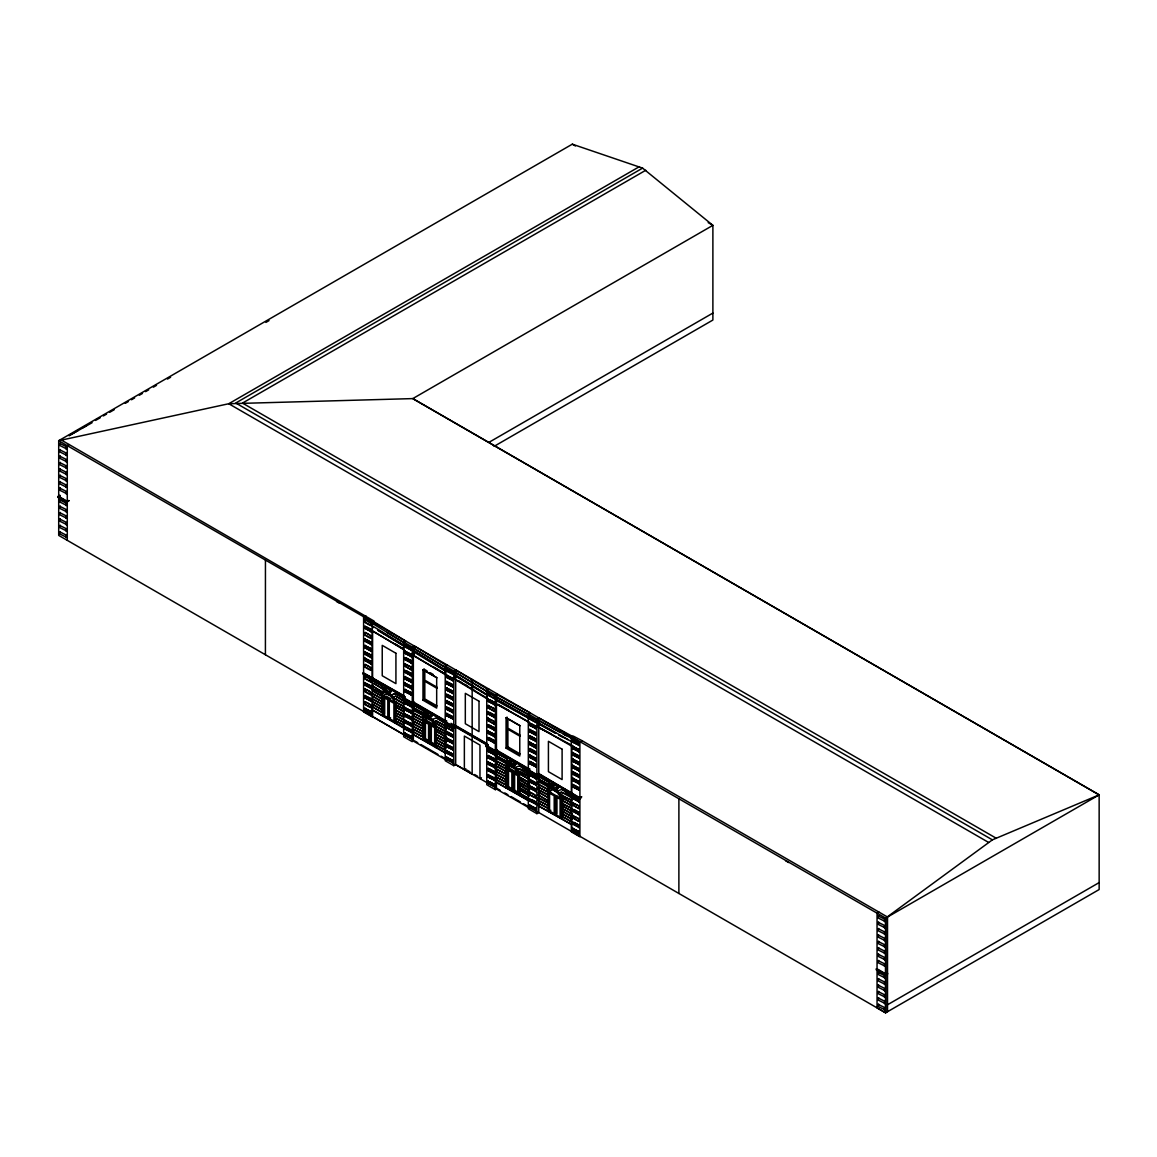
<?xml version="1.0" encoding="UTF-8"?>
<svg xmlns="http://www.w3.org/2000/svg" width="1157" height="1157" viewBox="0 0 1157 1157"><rect width="100%" height="100%" fill="white"/><g stroke="black" fill="none" stroke-linecap="round" stroke-linejoin="round"><path stroke-width="1.5" d="M403.764 734.637L58.703 535.402L58.703 440.701L228.753 403.735L412.789 398.601L1099.15 794.859L885.626 918.123L885.611 1012.823L1099.15 889.545L1099.15 794.859L992.388 839.852L885.626 918.123L885.611 1012.823L537.455 811.795M386.785 688.979L385.758 689.586L386.915 693.983L389.041 695.212L389.576 691.785L391.225 691.539L391.225 689.297L390.111 689.934L385.064 687.027L385.064 689.283L390.111 692.19L391.225 691.539M427.54 713.421L426.514 714.028L427.671 718.425L429.797 719.654L430.332 716.226L431.98 715.981L431.98 713.739L430.867 714.375L425.819 711.468L425.819 713.724L430.867 716.631L431.98 715.981M514.171 764.632L510.353 762.434L511.51 766.831L513.636 768.06L514.171 764.632L515.82 764.387L515.82 762.145L514.706 762.781L509.659 759.874L509.659 762.13L514.706 765.037L515.82 764.387M551.99 785.646L553.726 785.357L552.684 785.95L553.856 790.361L555.967 791.59L556.517 788.163L558.151 787.917L558.151 785.675L557.038 786.312L551.99 783.405L551.99 785.646L557.038 788.568L558.151 787.917M389.041 695.212L390.618 691.192M429.797 719.654L431.373 715.633M515.212 764.039L513.636 768.06M557.544 787.57L555.967 791.59M383.401 695.993C386.322 690.44 393.64 697.83 393.915 702.068L383.401 695.993L384.674 695.256M424.156 720.435C427.078 714.881 434.396 722.272 434.67 726.509L435.943 725.772L425.429 719.697L424.156 720.435L434.67 726.509M425.429 719.697L426.355 718.063M506.477 766.541L496.02 760.814C492.477 753.221 511.842 763.75 505.84 767.424L505.84 787.989L507.113 787.252M507.243 768.407C510.165 762.853 517.483 770.244 517.758 774.481L507.243 768.407L509.442 766.035L512.522 765.847L508.097 764.82M549.445 810.782L548.172 811.52L548.172 790.94C554.174 787.281 534.809 776.752 538.352 784.345L548.592 789.768M549.575 791.938C552.511 786.384 559.814 793.774 560.104 798.012L549.575 791.938L551.18 790.26M412.991 655.05L414.047 652.085L446.212 671.595L445.141 674.56L412.991 655.05L414.163 655.151M454.499 679.058L455.569 676.078L487.719 695.588L486.663 698.553L454.499 679.058L461.672 682.616M529.053 722.055L495.254 703.499L496.324 700.52L528.575 718.251M572.556 745.687L537.6 727.03L538.656 724.051L555.548 733.336M412.991 650.306L414.047 648.571L446.212 668.081L445.141 669.816L446.212 671.132L412.991 650.306L445.141 669.816M454.499 674.3L487.719 695.14L455.569 675.63L454.499 674.3L455.569 672.564M486.663 693.81L487.719 692.074L454.441 671.754L455.684 669.903L487.835 689.398L486.605 691.264L487.719 691.828L454.441 671.754M528.575 717.788L495.254 698.756L496.324 697.006L528.575 714.737M555.548 732.887L538.656 723.602L537.6 722.272L538.656 720.536L560.162 732.352M372.178 623.305L373.407 621.454L405.557 640.964L404.328 642.815L372.178 623.305L373.292 623.883M412.933 647.761L414.163 645.895L446.313 665.405L445.083 667.256L446.212 667.835L412.933 647.761L414.047 648.325M495.196 696.196L496.44 694.345L530.224 712.9L528.995 714.766L495.196 696.196L496.324 696.774M537.542 719.726L538.772 717.875L572.556 736.431L571.327 738.296L537.542 719.726L538.656 720.305M384.674 692.161L383.184 692.898L372.178 685.711L383.603 692.667L381.998 694.995L382.417 715.33M494.068 446.371L712.886 320.041L712.886 225.34L642.598 168.127L572.31 144.177L58.703 440.701L885.626 918.123M66.629 448.902L59.831 445.517L60.309 443.16M66.629 455.294L59.831 451.91L60.309 449.552M403.648 696.008L363.602 672.882L363.602 617.216L372.178 622.162L374.058 621.078L69.174 444.563L67.28 445.662L67.28 501.328L68.755 500.475M59.831 443.435L66.629 446.819M66.629 461.686L59.831 458.302L60.309 455.945M59.831 449.827L66.629 453.211M66.629 468.079L59.831 464.695L60.309 462.337M59.831 456.22L66.629 459.604M66.629 474.471L59.831 471.087L60.309 468.73M59.831 462.612L66.629 465.996M66.629 480.864L59.831 477.479L60.309 475.122M59.831 469.004L66.629 472.389M66.629 487.256L59.831 483.872L60.309 481.514M59.831 475.397L66.629 478.767M66.629 493.649L59.831 490.264L60.309 487.907M59.831 481.789L66.629 485.159M67.28 502.76L57.85 497.308L59.745 495.283M59.831 488.182L66.629 491.551M60.178 495.529L58.703 496.367L67.28 501.328M57.85 497.308L59.745 496.223M60.178 496.469L58.703 497.308L67.28 502.268M66.629 505.392L59.831 502.022L60.309 499.665M639.445 166.622L228.753 403.735L988.541 842.397M642.598 168.127L235.753 403.012L992.388 839.852M57.85 496.367L67.28 501.82L69.174 500.721M66.629 511.784L59.831 508.415L60.309 506.057M59.831 499.94L66.629 503.309M645.751 170.267L242.493 403.084L995.975 838.102M66.629 518.177L59.831 514.807L60.309 512.435M59.831 506.332L66.629 509.702M66.629 524.569L59.831 521.2L60.309 518.828M59.831 512.71L66.629 516.094M66.629 530.962L59.831 527.592L60.309 525.22M59.831 519.103L66.629 522.487M66.629 537.354L59.831 533.97L60.309 531.613M59.831 525.495L66.629 528.879M59.831 531.887L66.629 535.272M489.382 442.104L712.886 313.07M363.602 617.216L365.901 615.886M364.715 619.95C372.959 621.83 374.926 629.856 364.715 622.032L365.193 619.675L370.254 622.596M364.715 622.032L371.527 625.416M371.527 631.809L364.715 628.425L365.193 626.067L365.193 628.15L371.527 631.809L371.527 629.726L366.465 626.805M364.715 632.734C372.959 634.6 374.926 642.641 364.715 634.817L365.193 632.46L370.254 635.381M364.715 626.342L371.527 629.726M364.715 634.817L371.527 638.201M371.527 644.594L364.715 641.209L365.193 638.852L365.193 640.935L371.527 644.594L371.527 642.511L366.465 639.575M364.715 645.519L371.527 648.889L371.05 651.261L364.715 647.602L364.715 645.519L371.527 648.889M364.715 639.127L371.527 642.511M364.715 647.602L371.527 650.986M364.715 651.912L371.527 655.281L371.05 657.653L364.715 653.994L364.715 651.912L371.527 655.281M364.715 653.994L371.527 657.378M364.715 658.304L371.527 661.674L371.05 664.046L364.715 660.387L364.715 658.304L371.527 661.674M364.715 660.387L371.527 663.771M364.715 664.697C372.959 666.562 374.926 674.589 364.715 666.779L365.193 664.422L370.254 667.343M414.148 703.008L412.254 704.107L402.824 698.654L402.824 697.714L412.254 703.167L414.148 702.068L412.254 702.661L403.677 697.714L403.677 642.048L405.557 640.964M364.715 666.779L371.527 670.149M404.805 644.782L405.283 646.589L411.603 650.248L404.805 646.864L404.805 644.782L411.603 648.166L406.541 645.244M404.805 651.174L411.603 654.558L404.805 651.174L404.805 653.257L411.603 656.641L404.805 653.257M403.677 642.048L412.254 647.009L414.134 645.91M364.715 676.44C372.959 678.32 374.926 686.347 364.715 678.537L365.193 676.165L370.254 679.101M364.715 678.537L371.527 681.907M404.805 657.566L405.283 659.374L411.603 663.033L404.805 659.649L404.805 657.566L411.603 660.951L406.541 658.029M372.178 677.828L404.068 695.762M372.597 678.074L362.748 672.882L362.748 673.822L372.597 679.029L372.597 631.187L404.068 649.352L394.841 643.711M364.715 682.832L371.527 686.217L371.05 688.574L364.715 684.93L364.715 682.832L371.527 686.217M372.178 678.783L404.068 696.702M364.715 684.93L371.527 688.299M404.805 666.042L411.125 669.701L404.805 666.042L404.805 663.959L410.345 666.606M372.597 682.775L381.998 688.69L384.891 692.146L382.417 688.444L374 683.585M364.715 689.225C372.959 691.105 374.926 699.132 364.715 691.322L365.193 688.95L370.254 691.872M364.715 691.322L371.527 694.692M404.805 670.351L405.283 672.159L411.603 675.818L404.805 672.434L404.805 670.351L411.603 673.721L406.541 670.8M404.805 663.959L411.603 667.343M364.715 695.617L371.527 699.002L371.05 701.359L364.715 697.7L364.715 695.617L371.527 699.002M381.998 686L386.742 692.248L381.998 686L372.178 680.33L382.417 685.768M364.715 697.7L371.527 701.084M385.064 687.027L386.178 686.376M404.805 676.744L411.603 680.114L404.805 676.744L404.805 678.826L411.603 682.211L404.805 678.826M385.064 689.283L386.178 688.632M364.715 702.01C372.959 703.89 374.926 711.917 364.715 704.092L365.193 701.735L370.254 704.656M372.597 698.9L382.417 704.57L374 699.71M422.985 669.802L436.681 677.698L436.681 708.084L422.985 700.187L422.985 669.802L424.055 669.18L427.092 670.944M364.715 704.092L371.527 707.477M381.015 693.014L372.178 688.401L381.998 694.07L382.837 693.535M384.254 692.407L387.494 692.421M404.805 683.136L411.603 686.506L404.805 683.136L404.805 685.219L411.603 688.603L404.805 685.219M386.915 693.983L389.764 694.793M383.401 697.208L384.674 696.471L384.674 714.317L383.401 715.04L383.401 697.208L387.812 699.754L389.085 699.03M364.715 708.402L371.527 711.786L371.05 714.144L364.715 710.485L364.715 708.402L371.527 711.786M364.715 710.485L371.527 713.869M388.651 693.39L393.264 696.991M395.737 693.462L390.994 695.183L395.737 693.462L404.155 698.322M487.155 743.734L455.684 725.569L453.79 726.654L445.228 721.708L445.228 666.042L447.108 664.942M404.805 689.529L411.603 692.898L404.805 689.529L404.805 691.611L411.603 694.995L404.805 691.611M393.886 696.774L392.845 697.237L395.737 696.152L404.155 701.012M395.737 723.024L372.178 709.906L403.735 728.129M395.737 696.152L403.735 701.243M389.287 700.607L393.915 703.282L393.915 721.115L389.287 718.439L389.287 700.607L390.56 699.869M446.342 668.775L453.154 672.145L446.342 668.775L446.342 670.858L453.154 674.242L446.342 670.858M404.155 703.687L395.737 698.828L394.132 699.233L395.318 702.704L395.318 723.27L396.591 722.532M391.731 695.878L394.132 699.233L395.737 698.828M402.824 697.714L404.719 696.615M395.318 702.704L396.591 701.966M403.677 697.714L405.138 696.876M402.824 698.654L404.719 697.57M446.342 675.167L453.154 678.537L446.342 675.167L446.342 677.25L453.154 680.62L446.342 677.25M445.228 666.042L453.79 670.988L455.684 669.903L455.684 764.589L487.719 783.087M404.805 701.272L411.603 704.656L404.805 701.272L404.805 703.369L411.603 706.739L404.805 703.369M395.737 706.898L403.735 712.003M446.342 681.545L453.154 684.93L446.342 681.545L446.342 683.642L453.154 687.012L446.342 683.642M404.805 707.665L411.603 711.049L404.805 707.665L404.805 709.762L411.603 713.131L404.805 709.762M413.714 702.762L412.254 703.615L395.318 693.708M389.287 718.439L390.56 717.716M412.933 704.772L423.173 710.21L427.497 716.689L422.753 710.441L412.933 704.772L412.933 707.462L422.753 713.131L425.646 716.588M422.985 700.187L424.055 699.566L436.218 706.594M446.342 687.938L453.154 691.322L446.342 687.938L446.342 690.035L453.154 693.405L446.342 690.035M412.933 707.462L423.173 712.886L424.605 715.908M404.805 716.154L411.603 719.524L404.805 716.154L405.283 713.782M423.39 718.569L412.933 712.842C409.39 705.249 428.741 715.778 422.753 719.452L423.173 739.771M412.933 712.842L421.77 717.456M446.342 696.427L453.154 699.797L446.342 696.427L446.819 694.055M412.933 715.532L423.173 720.956L412.933 715.532L412.933 718.222L423.173 723.646L412.933 718.222M404.805 720.449L411.603 723.834L404.805 720.449L404.805 722.547L411.603 725.916L404.805 722.547M404.805 714.057L411.603 717.441L406.541 714.52M425.819 711.468L426.933 710.817M446.342 700.723L453.154 704.107L446.342 700.723L446.342 702.82L453.154 706.189L446.342 702.82M412.933 720.898L423.173 726.336L412.933 720.898L412.933 723.588L423.173 729.011L412.933 723.588M446.342 694.33L453.154 697.714L448.092 694.793M425.819 713.724L426.933 713.074M412.933 710.152L423.173 715.576M404.805 728.924L411.603 732.309L404.805 728.924L405.283 726.567M422.753 718.511L423.592 717.991M425.009 716.848L428.249 716.863M412.933 726.278L423.173 731.701L412.933 726.278L412.933 728.968L423.173 734.391L412.933 728.968M446.342 709.198L453.154 712.582L446.342 709.198L446.819 706.84M427.671 718.425L430.52 719.235M404.805 733.234L411.603 736.619L404.805 733.234L404.805 735.317L411.603 738.701L404.805 735.317M404.805 726.842L411.603 730.226L406.541 727.305M432.168 719.379L436.493 717.904L453.79 728.086L455.684 727.001M436.493 717.904L445.893 723.819L445.893 726.495L436.073 720.825L446.313 726.263M412.933 731.658L423.173 737.081L412.933 731.658L412.933 734.348L445.893 753.381L445.893 750.691L436.073 745.021L446.313 750.445M426.34 716.762C431.286 716.733 432.819 723.689 436.493 720.594M446.342 713.507L453.154 716.892L446.342 713.507L446.342 715.59L453.154 718.974L446.342 715.59M497.235 750.98L495.341 752.079L485.911 746.627L485.911 745.687L495.341 751.139L497.235 750.04L495.341 750.633L486.764 745.687L486.764 690.02L488.659 688.936M446.342 707.115L453.154 710.499L448.092 707.578M412.933 734.348L436.493 747.465M487.892 694.836L494.213 698.495L487.892 694.836L487.892 692.754L493.432 695.4M446.313 728.939L436.493 723.284L434.887 723.675L436.073 727.146L436.073 747.711L437.346 746.974M432.487 720.319L434.887 723.675L436.493 723.284M435.654 725.439L436.493 726.9M444.36 722.648L446.255 720.609M430.042 742.881L431.315 742.158L435.943 744.833L434.67 745.556L430.042 742.881L430.042 725.049L434.67 727.724L435.943 726.986M445.228 721.708L446.689 720.854M436.073 727.146L437.346 726.408M455.684 764.589L453.79 765.674L445.228 760.727L445.228 722.648L446.689 721.794M487.892 701.229L494.69 704.613L487.892 701.229L488.37 698.871M486.764 690.02L495.341 694.967L497.235 693.882M487.892 692.754L494.69 696.138M446.342 727.348L452.676 731.007L446.342 727.348L446.342 725.265L451.881 727.912M436.493 731.34L445.893 737.255L445.893 734.565L436.073 728.896L446.313 734.319M424.156 739.482L428.567 742.042L428.567 724.195L424.156 721.65L424.156 739.482L425.429 738.759L428.365 740.451M487.892 707.621L494.213 711.28L487.892 707.621L487.892 705.539L493.432 708.185M487.892 699.146L494.69 702.53L489.628 699.609M444.36 721.708L453.79 727.146L455.684 726.046M446.342 725.265L453.154 728.65M446.342 733.74L453.154 737.125L446.342 733.74L446.819 731.383L446.819 733.466M487.892 711.931L488.37 713.739L494.69 717.398L487.892 714.014L487.892 711.931L494.69 715.315L489.628 712.379M487.892 705.539L494.69 708.923M446.342 738.05L453.154 741.42L446.342 738.05L446.342 740.133L453.154 743.517L446.342 740.133M452.676 737.399L453.154 735.042L448.092 732.106M487.892 720.406L494.213 724.065L487.892 720.406L487.892 718.323L493.432 720.97M446.342 744.443L453.154 747.812L446.342 744.443L446.342 746.525L453.154 749.91L446.342 746.525M487.892 724.716L488.37 726.524L494.69 730.183L487.892 726.798L487.892 724.716L494.69 728.086L489.628 725.164M487.892 718.323L494.69 721.693M446.342 750.835L453.154 754.205L446.342 750.835L446.342 752.918L453.154 756.302L446.342 752.918M506.072 717.774L519.768 725.67L519.768 756.056L506.072 748.16L506.072 717.774L507.142 717.152L507.142 747.538L519.319 754.566M487.892 731.108L494.69 734.478L487.892 731.108L487.892 733.191L494.69 736.575L487.892 733.191M446.342 757.228L453.154 760.597L446.342 757.228L446.342 759.31L453.154 762.694L446.342 759.31M487.892 737.501L488.37 739.309L494.69 742.953L487.892 739.583L487.892 737.501L494.69 740.87L489.628 737.949M571.327 792.82L538.772 773.541L536.891 774.626L528.315 769.68L528.315 714.014L530.195 712.914M529.429 716.747L536.241 720.117L535.763 722.489L529.429 718.83L529.429 716.747L536.241 720.117M529.429 718.83L536.241 722.214M485.911 745.687L487.806 744.587M486.764 745.687L488.24 744.848L450.97 723.327M531.179 723.588L536.241 726.509L536.241 728.592L529.429 725.222L529.906 722.865M528.315 714.014L536.891 718.96L538.772 717.875M487.892 749.244L494.69 752.629L487.892 749.244L487.892 751.341L494.69 754.711L487.892 751.341M529.429 725.222L536.241 728.592M529.429 729.517L536.241 732.902L535.763 735.259L529.429 731.614L529.429 729.517L536.241 732.902M529.429 723.139L536.241 726.509M529.429 731.614L536.241 734.984M487.892 757.734L494.69 761.104L487.892 757.734L488.37 755.362M495.341 751.587L496.801 749.794M465.823 768.754L464.362 769.607L464.362 736.054L479.967 745.065L479.967 778.618L481.428 777.779M496.02 752.744L506.26 758.182L510.599 764.661L505.84 758.413L496.02 752.744L496.02 755.434L505.84 761.104L508.733 764.56L507.692 763.88M506.072 748.16L507.995 747.046M531.179 736.373L536.241 739.294L536.241 741.377L529.429 738.007L529.906 735.635M496.02 755.434L505.84 761.104M529.429 738.007L536.241 741.377M487.892 762.029L494.69 765.413L487.892 762.029L487.892 764.126L494.69 767.496L487.892 764.126M487.892 755.637L494.69 759.021L489.628 756.099M496.02 760.814L506.26 766.238M529.429 742.302L536.241 745.687L535.763 748.044L529.429 744.399L529.429 742.302L536.241 745.687M529.429 735.91L536.241 739.294M496.02 763.504L506.26 768.928L496.02 763.504L496.02 766.194L506.26 771.618L497.843 766.758M529.429 744.399L536.241 747.769M487.892 770.519L494.69 773.888L487.892 770.519L488.37 768.147M509.659 759.874L510.772 759.223L510.772 761.48L509.659 762.13M531.179 749.158L536.241 752.079L536.241 754.162L529.429 750.792L529.906 748.42M496.02 768.87L506.26 774.308L496.02 768.87L496.02 771.56L506.26 776.983L496.02 771.56M496.02 758.124L506.26 763.548M529.429 750.792L536.241 754.162M487.892 774.814L494.69 778.198L487.892 774.814L487.892 776.897L494.69 780.281L487.892 776.897M487.892 768.422L494.69 771.806L489.628 768.884M505.84 766.484L506.679 765.963M509.427 764.734L511.336 764.835M496.02 774.25L506.26 779.673L496.02 774.25L496.02 776.94L506.26 782.363L496.02 776.94M529.429 755.087L536.241 758.471L535.763 760.829L529.429 757.17L529.429 755.087L536.241 758.471M529.429 748.695L536.241 752.079M511.51 766.831L512.233 766.411M507.243 769.622L511.871 772.298L511.871 790.13L507.243 787.454L507.243 769.622L508.516 768.884M487.892 783.289L494.69 786.673L487.892 783.289L488.37 780.932M529.429 757.17L536.241 760.554M515.255 767.351L519.594 765.876L536.891 776.058L538.786 774.973M519.594 765.876L529.414 771.545M496.02 779.63L506.26 785.053L496.02 779.63L496.02 782.32L529.414 801.107L506.26 787.743M514.084 766.903L517.729 769.203L516.702 769.651C524.222 765.891 539.813 782.812 519.175 768.798M571.327 737.154L573.207 736.054L582.202 740.769L579.903 742.1L571.327 737.154L571.327 831.84L579.903 836.786L579.903 798.258L538.772 774.481L536.891 775.566L528.315 770.62L528.315 808.7L536.891 813.646L538.772 812.561L538.772 719.64M531.179 761.942L536.241 764.864L536.241 766.946L529.429 763.562L529.906 761.205M529.429 763.562L536.241 766.946M487.892 781.206L494.69 784.591L489.628 781.669M572.44 739.887L579.252 743.257L572.44 739.887L572.44 741.97L579.252 745.339L572.44 741.97M515.574 768.291L517.974 771.647L529.414 776.911L519.594 771.242L517.974 771.647L519.175 775.118L519.594 795.438M519.594 773.932L534.968 782.277M527.462 770.62L529.356 768.581M529.429 761.48L536.241 764.864M513.346 790.983L514.619 790.245L519.03 792.805L517.758 793.528L513.346 790.983L513.346 773.136L517.758 775.696L520.433 774.38M528.315 769.68L529.776 768.827M493.909 750.763L486.764 746.627L486.764 784.721L495.341 789.667L497.235 788.582M528.315 770.62L529.776 769.767M572.44 746.265L579.252 749.649L572.44 746.265L572.44 748.362L579.252 751.732L572.44 748.362M536.241 778.704L529.429 775.32L529.906 772.963L529.906 775.045L536.241 778.704L536.241 776.622L531.179 773.686M507.243 787.454L508.516 786.731L511.596 788.51M572.44 752.657L579.252 756.042L572.44 752.657L572.44 754.754L579.252 758.124L572.44 754.754M527.462 769.68L536.891 775.118L538.786 774.019M529.429 773.238L536.241 776.622M538.352 776.275L548.592 781.713L552.93 788.192L548.172 781.944L538.352 776.275L538.352 778.965L548.172 784.634L551.065 788.091M529.429 781.713L536.241 785.097L536.241 783.014L529.429 779.63L529.429 781.713L536.241 785.097M528.995 782.537L519.175 776.868L528.995 782.537C533.681 792.299 504.192 767.858 528.995 785.227M572.44 759.05L579.252 762.434L572.44 759.05L572.44 761.147L579.252 764.517L572.44 761.147M538.352 778.965L548.592 784.388L550.023 787.411M519.594 790.057L529.414 795.727M536.241 791.489L529.429 788.105L529.906 785.748L529.906 787.83L536.241 791.489L536.241 789.392L531.179 786.471M528.995 787.917L519.175 782.248L528.995 787.917C533.681 797.679 504.192 773.238 528.995 790.593M538.352 784.345L547.189 788.958M572.44 765.442L579.252 768.827L572.44 765.442L572.44 767.539L579.252 770.909L572.44 767.539M538.352 787.035L548.592 792.458L538.352 787.035L538.352 789.71L548.592 795.148L538.352 789.71M529.429 792.415C537.687 794.281 539.639 802.307 529.429 794.497L529.906 792.14L534.968 795.061M528.995 793.283L519.175 787.613L528.995 793.283L528.995 795.973M529.429 786.022L536.241 789.392M529.429 794.497L536.241 797.882M551.99 783.405L553.118 782.754M572.44 773.917L579.252 777.302L572.44 773.917L572.917 771.56M538.352 795.09L548.172 800.76L538.352 795.09L538.772 792.169L548.592 797.838L549.011 789.479L548.172 790.014M528.995 798.663L519.175 792.993L528.995 798.663L528.995 801.353M538.352 781.655L548.592 787.078M536.241 804.274L529.429 800.89L529.429 798.807L529.906 800.615L536.241 804.274L536.241 802.177L532.437 799.993M548.172 787.324L549.358 788.843L553.682 788.365M548.172 790.94L549.445 790.217M538.352 797.78L548.592 803.204L538.352 797.78L538.352 800.47L548.592 805.894M572.44 778.227L579.252 781.611L572.44 778.227L572.44 780.31L579.252 783.694L572.44 780.31M572.44 771.835L579.252 775.219L574.19 772.298M553.856 790.361L554.579 789.942M549.575 793.152L554.203 795.828L554.203 813.66L549.575 810.985L549.575 793.152L550.848 792.415M529.429 805.2L536.241 808.569L535.763 810.927L529.429 807.282L529.429 805.2L536.241 808.569M538.352 800.47L547.189 805.084M529.429 798.807L536.241 802.177M529.429 807.282L536.241 810.652M557.587 790.882L561.926 789.407L571.746 795.076L561.926 789.407M538.352 803.16L548.592 808.584L538.352 803.16L538.352 805.851L571.746 824.637L571.746 831.594M556.416 790.433L559.655 793.181L561.507 796.696L561.507 819.214L562.779 818.476M548.592 797.838L538.352 792.4M572.44 786.702L579.252 790.086L572.44 786.702L572.917 784.345M561.926 792.097C554.348 793.355 569.982 791.677 570.343 796.956M538.352 805.851L560.451 818.115M555.678 796.667L556.951 795.944L556.951 813.776L555.678 814.514L555.678 796.667L560.104 799.227L560.104 817.059L555.678 814.514M561.507 795.018L571.746 800.442L560.321 795.163L557.92 791.822M572.44 784.62L579.252 788.004L574.19 785.082M561.507 798.648L562.779 797.911L562.779 816.77M570.473 793.76L570.893 792.559L570.473 793.76L579.903 799.198M572.44 796.378L572.917 798.185L579.252 801.844L572.44 798.46L572.44 796.378L579.252 799.762L574.19 796.826M571.746 797.766L561.507 792.328M549.575 810.985L550.848 810.262M579.903 798.706L538.352 774.727L538.352 773.773L579.903 797.766L581.696 796.725M572.44 804.853L578.775 808.512L572.44 804.853L572.44 802.77L577.979 805.417M571.746 808.512L561.507 803.088L570.343 807.702M572.44 809.162L572.917 810.97L579.252 814.629L572.44 811.245L572.44 809.162L579.252 812.532L574.19 809.611M572.44 802.77L579.252 806.14M572.44 817.637L578.775 821.296L572.44 817.637L572.44 815.555L577.979 818.201M572.44 821.947L572.917 823.755L579.252 827.414L572.44 824.03L572.44 821.947L579.252 825.317L574.19 822.396M572.44 815.555L579.252 818.925M572.44 828.34L579.252 831.709L572.44 828.34L572.44 830.422L579.252 833.792L572.44 830.422M878.944 912.092L877.049 913.177L877.049 968.843L885.626 973.789L887.52 973.196L885.626 974.281L876.196 968.843L876.196 969.783L885.626 975.235L887.52 974.136L887.101 972.95M884.989 921.377L878.177 917.993L878.655 915.635M884.989 927.769L878.177 924.385L878.655 922.028M878.177 915.91L884.989 919.28M884.989 934.162L878.177 930.778L878.655 928.42M878.177 922.303L884.989 925.672M884.989 940.554L878.177 937.17L878.655 934.813M878.177 928.695L884.989 932.065M884.989 946.932L878.177 943.562L878.655 941.205M878.177 935.087L884.989 938.457M884.989 953.325L878.177 949.955L878.655 947.583M878.177 941.48L884.989 944.85M884.989 959.717L878.177 956.347L878.655 953.975M878.177 947.858L884.989 951.242M884.989 966.109L878.177 962.74L878.655 960.368M878.177 954.25L884.989 957.634M878.177 960.643L884.989 964.027M884.989 977.867L878.177 974.483L878.655 972.126M884.989 984.26L878.177 980.876L878.655 978.518M887.52 973.644L885.626 974.729L877.049 969.783L877.049 1007.863L885.626 1012.823M878.177 972.401L884.989 975.785M884.989 990.652L878.177 987.268L878.655 984.911M878.177 978.793L884.989 982.177M884.989 997.045L878.177 993.661L878.655 991.303M878.177 985.186L884.989 988.57M884.989 1003.437L878.177 1000.053L878.655 997.696M878.177 991.578L884.989 994.962M884.989 1009.83L878.177 1006.445L878.655 1004.088M878.177 997.97L884.989 1001.355M887.52 1004.768L1099.15 882.589M878.177 1004.363L884.989 1007.733M78.387 430.317L69.001 435.712L92.112 422.695M83.073 427.627L86.197 425.819M95.568 420.425L100.254 417.735M103.378 415.927L106.516 414.134M109.64 412.34L114.326 409.636M125.26 403.345L128.384 401.537M131.508 399.743L134.631 397.95M139.332 395.246L142.456 393.452M145.58 391.645L148.703 389.851M153.389 387.161L156.513 385.353M167.461 379.062L170.585 377.269M265.908 322.413L269.031 320.605M425.429 716.602L423.939 717.34L422.753 715.821M508.53 764.575L507.026 765.312L505.84 763.794M561.926 794.772L560.321 795.163L561.087 796.942M550.862 788.105L552.178 788.018M445.141 674.56L446.313 674.661L434.063 667.227M486.663 698.553L487.835 698.654M495.254 703.499L496.44 703.601M537.6 727.03L551.065 733.871M385.585 692.32L387.074 692.653M551.759 788.264L554.839 789.334M571.327 738.296L572.455 738.86M563.228 734.044L566.308 735.736M495.254 698.756L529.053 717.311M537.6 722.272L572.455 742.172M560.162 735.418L567.841 739.641M558.629 735.028L563.228 737.559M497.973 704.439L508.718 710.34M572.31 144.177L575.434 145.984M708.2 222.636L712.886 225.34L412.789 398.601L1099.136 794.859M60.598 439.617L69.174 444.563M582.188 740.769L887.52 917.038L887.52 1011.724M336.557 601.524L339.681 603.318M785.56 860.736L788.684 862.543M464.68 684.351L467.674 686.072M470.668 687.808L473.661 689.543M538.772 727.131L571.746 746.164L571.746 822.902M446.313 674.661L413.353 655.629L413.353 741.058L446.313 760.091M497.944 704.454L529.414 722.633M430.144 672.694L433.181 674.459M436.999 677.756L424.807 670.727L424.807 680.186L436.999 687.215M520.086 725.728L507.894 718.699L507.894 728.158L520.086 735.187M436.999 688.328L424.807 681.285L424.807 698.9L436.999 705.929M520.086 736.3L507.894 729.257L507.894 746.872L520.086 753.901M413.353 702.039L446.313 721.071M487.155 744.674L455.684 726.509L453.79 727.594L445.228 722.648M496.44 750.011L529.414 769.043M403.648 696.948L363.602 673.822L363.602 711.917L372.178 716.863L372.178 622.162M488.24 745.788L455.265 726.755L455.265 725.801M413.353 702.979L444.823 721.144M496.44 750.951L527.91 769.116M426.514 714.028L430.332 716.226M395.318 699.074L403.735 703.933M436.073 723.515L445.893 729.185L445.893 731.875L435.856 726.249L452.676 735.317M404.155 706.377L395.101 701.807L403.735 706.623M386.178 696.124L390.676 698.727M508.516 767.669L517.526 772.876M520.997 774.742L528.011 778.791M428.365 722.619L425.429 720.912L425.429 738.759M404.155 709.067L395.318 704.454L403.735 709.313M397.14 707.708L404.155 711.757M437.896 732.15L446.313 737.009M404.155 714.447L395.318 709.834L403.735 714.693M446.313 739.699L436.073 734.276L445.893 739.945L445.893 742.62L436.073 736.951L446.313 742.389M402.752 716.328L395.318 712.51L403.735 717.369M404.155 719.813L395.318 715.2L403.735 720.059M446.313 745.079L436.073 739.641L445.893 745.31L445.893 748.001L436.073 742.331L446.313 747.755M404.155 722.503L395.318 717.89L403.735 722.749M520.997 790.867L528.011 794.917M404.155 725.193L395.318 720.58L403.735 725.439M383.401 715.04L387.812 717.6L387.812 699.754M397.14 723.834L404.155 727.883M561.926 818.968L570.343 823.827M437.896 748.275L446.313 753.135M497.843 782.884L504.857 786.934M466.792 770.012L469.901 771.806M474.587 774.51L477.711 776.318M404.068 734.782L372.597 716.617L372.597 709.66M497.033 788.467L500.142 790.26M504.814 792.95L507.923 794.743M511.032 796.537L520.361 801.931M523.47 803.725L528.127 806.415M414.64 740.914L417.749 742.707M420.859 744.501L437.953 754.378M441.063 756.172L444.172 757.965M455.048 764.242L472.157 774.12L472.172 679.419M529.414 808.063L496.44 789.031L496.44 694.345M387.074 632.489L403.923 642.699M404.386 645.375L372.236 625.865L373.292 627.644M377.891 629.972L403.923 645.765M377.891 630.42L403.923 646.213M458.75 681.01L486.302 697.729M372.236 630.608L404.386 650.118M429.84 717.6L432.906 720.073M389.085 693.159L392.151 695.632M556.85 790.188L558.339 791.576M517.324 769.665L518.394 771.401M434.237 721.693L435.307 723.429M393.481 697.252L394.551 698.987M884.512 919.555L884.512 921.652M884.512 925.947L884.512 928.044M884.512 932.34L884.512 934.437M884.512 938.732L884.512 940.829M884.512 945.124L884.512 947.207M884.512 951.517L884.512 953.599M884.512 957.909L884.512 959.992M884.512 964.302L884.512 966.384M884.512 976.06L884.512 978.142M884.512 982.452L884.512 984.535M884.512 988.845L884.512 990.927M884.512 995.237L884.512 997.32M884.512 1001.629L884.512 1003.712M884.512 1008.007L884.512 1010.104M678.899 798.764L678.884 893.479M581.364 796.913L581.364 797.853M579.903 742.1L579.903 797.766M578.775 743.532L578.775 745.614M578.775 749.924L578.775 752.007M578.775 756.316L578.775 758.399M578.775 762.709L578.775 764.791M578.775 769.101L578.775 771.184M578.775 775.494L578.775 777.576M578.775 781.886L578.775 783.969M578.775 788.279L578.775 790.361M578.775 800.037L578.775 802.119M578.775 806.415L578.775 808.512M578.775 812.807L578.775 814.904M578.775 819.199L578.775 821.296M578.775 825.592L578.775 827.689M578.775 831.984L578.775 834.067M572.917 739.612L572.917 741.695M572.917 745.99L572.917 748.087M572.917 752.383L572.917 754.48M572.917 758.775L572.917 760.872M572.917 765.167L572.917 767.265M572.917 777.952L572.917 780.035M572.917 802.495L572.917 804.578M572.917 815.28L572.917 817.363M572.917 828.065L572.917 830.148M561.926 798.402L561.926 817.247M557.038 786.312L557.038 788.568M548.592 801.439L548.592 803.406M548.592 806.559L548.592 811.274M536.891 718.96L536.891 774.626M536.891 775.118L536.891 813.646M535.763 720.392L535.763 722.489M535.763 726.784L535.763 728.867M535.763 733.176L535.763 735.259M535.763 739.569L535.763 741.651M535.763 745.961L535.763 748.044M535.763 752.354L535.763 754.436M535.763 758.746L535.763 760.829M535.763 765.139L535.763 767.221M535.763 776.897L535.763 778.979M535.763 783.289L535.763 785.372M535.763 789.667L535.763 791.764M535.763 796.059L535.763 798.156M535.763 802.452L535.763 804.549M535.763 808.844L535.763 810.927M529.906 716.472L529.906 718.555M529.906 729.243L529.906 731.34M529.906 742.027L529.906 744.125M529.906 754.812L529.906 756.895M529.906 779.355L529.906 781.438M529.906 792.14L529.906 794.223M529.906 804.925L529.906 807.008M528.995 771.791L528.995 774.467M528.995 777.157L528.995 779.847M519.594 780.006L519.594 793.731M517.758 775.696L517.758 793.528M514.706 762.781L514.706 765.037M514.619 774.192L514.619 790.245M508.516 770.663L508.516 786.731M495.341 694.967L495.341 750.633M495.341 751.139L495.341 789.667M494.213 696.413L494.213 698.495M494.213 702.805L494.213 704.888M494.213 709.198L494.213 711.28M494.213 715.59L494.213 717.673M494.213 721.968L494.213 724.065M494.213 728.36L494.213 730.457M494.213 734.753L494.213 736.85M494.213 741.145L494.213 743.242M494.213 752.903L494.213 754.986M494.213 759.296L494.213 761.378M494.213 765.688L494.213 767.771M494.213 772.081L494.213 774.163M494.213 778.473L494.213 780.556M494.213 784.865L494.213 786.948M488.37 692.479L488.37 694.562M488.37 705.264L488.37 707.346M488.37 718.049L488.37 720.131M488.37 730.834L488.37 732.916M488.37 748.969L488.37 751.067M488.37 761.754L488.37 763.851M488.37 774.539L488.37 776.622M453.79 670.988L453.79 726.654M453.79 727.146L453.79 765.674M452.676 672.419L452.676 674.517M452.676 678.812L452.676 680.894M452.676 685.204L452.676 687.287M452.676 691.597L452.676 693.679M452.676 697.989L452.676 700.072M452.676 704.382L452.676 706.464M452.676 710.774L452.676 712.857M452.676 717.166L452.676 719.249M452.676 728.924L452.676 731.007M452.676 741.695L452.676 743.792M452.676 748.087L452.676 750.184M452.676 754.48L452.676 756.577M452.676 760.872L452.676 762.969M446.819 668.5L446.819 670.583M446.819 674.893L446.819 676.975M446.819 681.271L446.819 683.368M446.819 687.663L446.819 689.76M446.819 700.448L446.819 702.545M446.819 713.233L446.819 715.315M446.819 724.991L446.819 727.073M446.819 737.776L446.819 739.858M446.819 744.168L446.819 746.251M446.819 750.56L446.819 752.643M446.819 756.953L446.819 759.035M436.493 732.164L436.493 735.678M436.493 737.645L436.493 739.598M436.493 742.751L436.493 745.889M434.67 727.724L434.67 745.556M431.315 724.311L431.315 742.158M430.867 714.375L430.867 716.631M424.055 669.18L424.055 699.566M414.163 647.443L414.134 654.848M412.254 647.009L412.254 702.661M412.254 703.167L412.254 741.695L403.677 736.749L403.677 698.654M411.125 648.441L411.125 650.523M411.125 654.833L411.125 656.916M411.125 661.226L411.125 663.308M411.125 667.618L411.125 669.701M411.125 673.996L411.125 676.093M411.125 680.388L411.125 682.485M411.125 686.781L411.125 688.878M411.125 693.173L411.125 695.27M411.125 704.931L411.125 707.014M411.125 711.324L411.125 713.406M411.125 717.716L411.125 719.799M411.125 724.108L411.125 726.191M411.125 730.501L411.125 732.583M411.125 736.893L411.125 738.976M405.283 650.899L405.283 652.982M405.283 663.684L405.283 665.767M405.283 676.469L405.283 678.552M405.283 682.861L405.283 684.944M405.283 689.254L405.283 691.336M405.283 700.997L405.283 703.094M405.283 707.39L405.283 709.487M405.283 720.175L405.283 722.272M405.283 732.96L405.283 735.042M395.737 702.458L395.737 711.237M395.737 713.204L395.737 715.156M395.737 718.309L395.737 721.447M390.111 689.934L390.111 692.19M372.597 683.715L372.597 690.642M372.597 694.099L372.597 707.925M371.05 623.609L371.05 625.691M371.05 630.001L371.05 632.084M371.05 636.393L371.05 638.476M371.05 642.786L371.05 644.868M371.05 649.164L371.05 651.261M371.05 655.556L371.05 657.653M371.05 661.949L371.05 664.046M371.05 668.341L371.05 670.424M371.05 680.099L371.05 682.182M371.05 686.491L371.05 688.574M371.05 692.884L371.05 694.967M371.05 699.276L371.05 701.359M371.05 705.669L371.05 707.751M371.05 712.061L371.05 714.144M365.193 619.675L365.193 621.757M365.193 632.46L365.193 634.542M365.193 645.244L365.193 647.327M365.193 651.637L365.193 653.719M365.193 658.029L365.193 660.112M365.193 664.422L365.193 666.504M365.193 676.165L365.193 678.262M365.193 682.558L365.193 684.655M365.193 688.95L365.193 691.047M365.193 695.343L365.193 697.425M365.193 701.735L365.193 703.818M365.193 708.127L365.193 710.21M265.445 560.06L265.416 654.761M67.28 501.82L67.28 540.348M66.151 447.094L66.151 449.176M66.151 453.486L66.151 455.569M66.151 459.879L66.151 461.961M66.151 466.271L66.151 468.354M66.151 472.663L66.151 474.746M66.151 479.041L66.151 481.138M66.151 485.434L66.151 487.531M66.151 491.826L66.151 493.923M66.151 503.584L66.151 505.667M66.151 509.977L66.151 512.059M66.151 516.369L66.151 518.452M66.151 522.762L66.151 524.844M66.151 529.154L66.151 531.237M66.151 535.546L66.151 537.629M372.597 690.845L382.417 696.514L372.597 690.845M372.597 693.535L382.417 699.204L372.597 693.535M372.597 696.225L382.417 701.894L372.597 696.225M372.597 701.59L382.417 707.26L372.597 701.59M372.597 704.28L382.417 709.95L372.597 704.28M372.597 706.97L382.417 712.64L372.597 706.97M561.926 797.462L571.746 803.132L561.926 797.462M561.926 800.152L571.746 805.822L561.926 800.152M561.926 805.532L571.746 811.202L561.926 805.532M561.926 808.222L571.746 813.892L561.926 808.222M561.926 810.898L571.746 816.567L561.926 810.898M561.926 813.588L571.746 819.257L561.926 813.588M561.926 816.278L571.746 821.947L561.926 816.278M395.925 653.257L382.229 645.36L382.229 675.746L395.925 683.642L395.925 653.257M479.012 701.229L465.316 693.332L465.316 723.718L479.012 731.614L479.012 701.229M562.1 749.201L548.418 741.304L548.418 771.676L562.1 779.587L562.1 749.201M445.893 721.317L412.933 702.27L412.933 703.225L445.893 722.257L445.893 721.317M528.995 769.289L496.02 750.242L496.02 751.197L528.995 770.229L528.995 769.289"/></g></svg>
